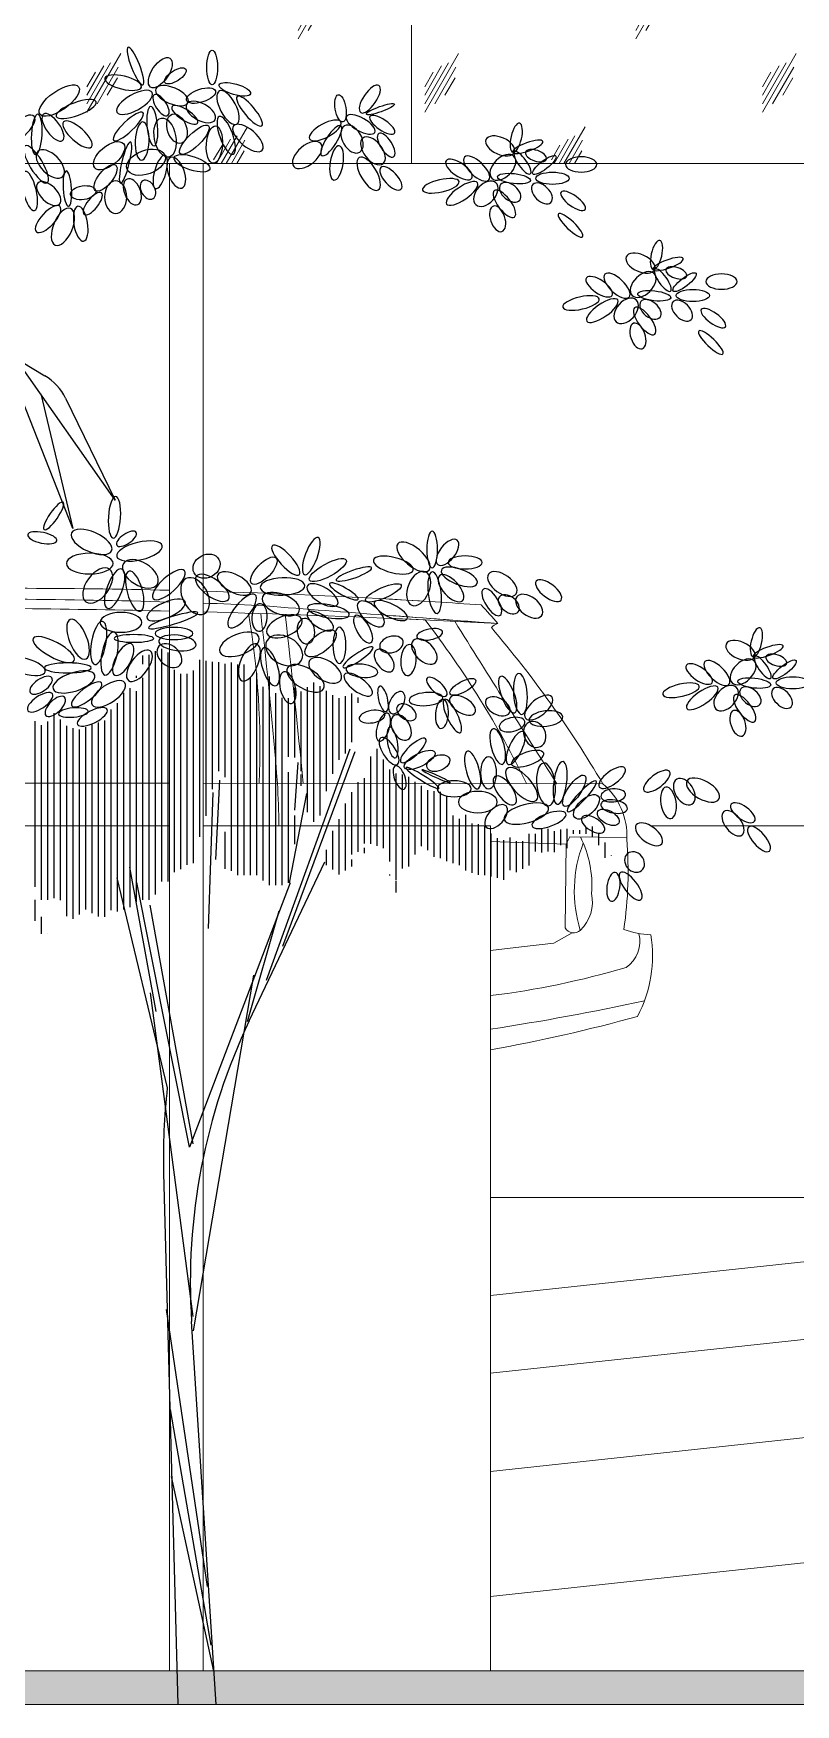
# Model space of a CAD drawing. Header units: millimetres. Extents: x 485872 to 486142, y -52344 to -52207.
# Drawn here: x 485933.957 to 485936.214, y -52339.377 to -52334.432 of the extents above; entities that cross this region are included whole.
import ezdxf

# ---------------------------------------------------------------- set-up
doc = ezdxf.new("R2010")
doc.units = ezdxf.units.MM
doc.header["$LTSCALE"] = 15
doc.layers.add('251', color=251, linetype='Continuous')
doc.layers.add('G', color=8, linetype='Continuous')

# ---------------------------------------------------------------- blocks, each defined once
blk = doc.blocks.new('m4')
at = {"color": 99}
for p, q in [((1153037.4, 193773.7), (1153037.4, 193833.74)), ((1153038.96, 193776.92), (1153038.96, 193834.3)), ((1153035.84, 193772.43), (1153035.84, 193832.8)), ((1153040.53, 193776.9), (1153040.53, 193833.37)), ((1153056.15, 193779.53), (1153056.15, 193830.94)), ((1153057.71, 193778.45), (1153057.71, 193830.39)), ((1153059.28, 193778.45), (1153059.28, 193830.46)), ((1153034.28, 193772.41), (1153034.28, 193827.14)), ((1153042.09, 193779.23), (1153042.09, 193829.11)), ((1153043.65, 193779.93), (1153043.65, 193828.13)), ((1153045.21, 193781.07), (1153045.21, 193828.13)), ((1153046.78, 193781.46), (1153046.78, 193828.91)), ((1153060.84, 193778.45), (1153060.84, 193827.21)), ((1153062.4, 193778.45), (1153062.4, 193828.26)), ((1153065.53, 193776.04), (1153065.53, 193827.43)), ((1153029.59, 193770.04), (1153029.59, 193823.42)), ((1153031.15, 193770.56), (1153031.15, 193824.62)), ((1153032.71, 193771.89), (1153032.71, 193823.89)), ((1153063.96, 193777.13), (1153063.96, 193824.92)), ((1153067.09, 193776.04), (1153067.09, 193823.37)), ((1153068.65, 193776.04), (1153068.65, 193822.2)), ((1153012.4, 193772.81), (1153012.4, 193818.46)), ((1153026.46, 193769.84), (1153026.46, 193819.33)), ((1153028.03, 193769.52), (1153028.03, 193820.89)), ((1153007.71, 193775.59), (1153007.71, 193816.48)), ((1153009.28, 193772.43), (1153009.28, 193815.44)), ((1153010.84, 193772.43), (1153010.84, 193816.34)), ((1153013.96, 193772.35), (1153013.96, 193816.9)), ((1153015.53, 193768.38), (1153015.53, 193815.34)), ((1153017.09, 193767.75), (1153017.09, 193814.71)), ((1153018.65, 193768.77), (1153018.65, 193814.39)), ((1153020.21, 193770.02), (1153020.21, 193814.96)), ((1153021.78, 193769.09), (1153021.78, 193815.53)), ((1153023.34, 193768.31), (1153023.34, 193816.09)), ((1153024.9, 193768.22), (1153024.9, 193816.64)), ((1153092.09, 193785.69), (1153092.09, 193809.6)), ((1153090.53, 193786.21), (1153090.53, 193807.76)), ((1153093.65, 193785.17), (1153093.65, 193807.04)), ((1153052.28, 193782.31), (1153053.29, 193801.87)), ((1153070.21, 193776.56), (1153070.21, 193803.9)), ((1153087.4, 193784.25), (1153087.4, 193801.38)), ((1153088.96, 193786.28), (1153088.96, 193802.42)), ((1153095.21, 193781.87), (1153095.21, 193804.5)), ((1153096.78, 193777.37), (1153096.78, 193803.59)), ((1153098.34, 193780.12), (1153098.34, 193803.31)), ((1153099.9, 193780.64), (1153099.9, 193802.73)), ((1153101.46, 193783.55), (1153101.46, 193801.53)), ((1153103.03, 193786.8), (1153103.03, 193800.49)), ((1153050.51, 193765.35), (1153051.65, 193798.86)), ((1153085.84, 193783.59), (1153085.84, 193798.96)), ((1153104.59, 193784.67), (1153104.59, 193799.45)), ((1153106.15, 193783.02), (1153106.15, 193799.18)), ((1153107.71, 193782.71), (1153107.71, 193799)), ((1153109.28, 193781.97), (1153109.28, 193798.04)), ((1153071.78, 193786.09), (1153071.78, 193793.19)), ((1153082.71, 193778.66), (1153082.71, 193792.31)), ((1153084.28, 193779.66), (1153084.28, 193796.15)), ((1153110.84, 193781.45), (1153110.84, 193793.18)), ((1153112.4, 193780.93), (1153112.4, 193792.4)), ((1153113.96, 193779.61), (1153113.96, 193793.35)), ((1153054.59, 193780.01), (1153054.59, 193789.2)), ((1153081.15, 193779.89), (1153081.15, 193789.43)), ((1153115.53, 193779.08), (1153115.53, 193791.23)), ((1153117.09, 193778.56), (1153117.09, 193791.09)), ((1153118.65, 193778.45), (1153118.65, 193790.48)), ((1153120.21, 193778.12), (1153120.21, 193788.74)), ((1153129.59, 193780.86), (1153129.59, 193788.69)), ((1153131.15, 193784.35), (1153131.15, 193788.69)), ((1153132.71, 193784.04), (1153132.71, 193789.89)), ((1153134.28, 193784.35), (1153134.28, 193789.89)), ((1153135.84, 193784.15), (1153135.84, 193789.37)), ((1153137.4, 193785.92), (1153137.4, 193789.73)), ((1153138.96, 193785.14), (1153138.96, 193789.89)), ((1153146.78, 193785.89), (1153146.78, 193788.9)), ((1153079.59, 193780.95), (1153079.59, 193784.74)), ((1153088.96, 193783.87), (1153088.96, 193785.24)), ((1153103.03, 193785.63), (1153103.03, 193786.73)), ((1153121.78, 193777.85), (1153121.78, 193787.64)), ((1153123.34, 193777.35), (1153123.34, 193787.12)), ((1153124.9, 193779.69), (1153124.9, 193787.74)), ((1153126.46, 193779.26), (1153126.46, 193786.88)), ((1153128.03, 193780.03), (1153128.03, 193786.88)), ((1153148.34, 193782.74), (1153148.34, 193786.56)), ((1153085.84, 193780.62), (1153085.84, 193782.31)), ((1153149.9, 193783.26), (1153149.9, 193783.35)), ((1153095.21, 193778.41), (1153095.21, 193778.64)), ((1153096.78, 193774.24), (1153096.78, 193777.07)), ((1153007.71, 193767.24), (1153007.71, 193772.43)), ((1153009.28, 193764.01), (1153009.28, 193768.2)), ((1153010.84, 193764.01), (1153010.84, 193764.04))]:
    blk.add_line(p, q, dxfattribs=at)
at = {"color": 116}
for p, q in [((1153034.28, 193830.52), (1153034.28, 193832.63)), ((1153048.34, 193787.91), (1153048.34, 193831.57)), ((1153049.9, 193793.1), (1153049.9, 193831.29)), ((1153051.46, 193799.69), (1153051.46, 193831.11)), ((1153053.03, 193804.13), (1153053.03, 193831.02)), ((1153054.59, 193802.62), (1153054.59, 193830.6)), ((1153032.71, 193827.14), (1153032.71, 193827.65)), ((1153076.46, 193791.67), (1153076.46, 193826.01)), ((1153070.21, 193807.69), (1153070.21, 193822.14)), ((1153071.78, 193807.51), (1153071.78, 193824.7)), ((1153073.34, 193804.16), (1153073.34, 193823.75)), ((1153074.9, 193794.05), (1153074.9, 193824.86)), ((1153078.03, 193793.23), (1153078.03, 193825.07)), ((1153079.59, 193799.19), (1153079.59, 193823.94)), ((1153081.15, 193803.43), (1153081.15, 193822.9)), ((1153082.71, 193806.95), (1153082.71, 193822.13)), ((1153084.28, 193808.51), (1153084.28, 193822.64)), ((1153085.84, 193811.28), (1153085.84, 193823.29)), ((1153087.4, 193821.01), (1153087.4, 193822.32)), ((1153071.76, 193794.48), (1153072.64, 193806.25)), ((1153073.34, 193800.54), (1153073.34, 193803.31)), ((1153140.53, 193788.69), (1153140.53, 193789.61)), ((1153142.09, 193788.69), (1153142.09, 193789.58)), ((1153143.65, 193788.69), (1153143.65, 193790.36)), ((1153145.21, 193787.82), (1153145.21, 193790.49))]:
    blk.add_line(p, q, dxfattribs=at)
at = {"color": 27}
for p, q in [((1153064.8, 193752.63), (1153085.42, 193809.67)), ((1153068.85, 193760.97), (1153086.68, 193808.98)), ((1153070.49, 193776.57), (1153074.79, 193798.59)), ((1153037.58, 193744.89), (1153031.11, 193780.48)), ((1153060.56, 193742.56), (1153079.22, 193781.76)), ((1153027.86, 193777.8), (1153040.33, 193726.08)), ((1153045.83, 193711.46), (1153032.83, 193776.65)), ((1153070.62, 193776.57), (1153045.83, 193711.46)), ((1153046.71, 193712.28), (1153036.08, 193771.1)), ((1153060.12, 193742.37), (1153067.96, 193769.73)), ((1153046.83, 193666.11), (1153061.64, 193753.86)), ((1153036.08, 193749.48), (1153046.59, 193669.64)), ((1153039.41, 193704.98), (1153042.92, 193574)), ((1153050.25, 193603.13), (1153040.14, 193671.39)), ((1153052.41, 193574), (1153046.31, 193668.45)), ((1153051.14, 193588.64), (1153041.15, 193646.77)), ((1153051.77, 193582.21), (1153041.4, 193630.22))]:
    blk.add_line(p, q, dxfattribs=at)
for centre, start, end in [((1153196, 193678.1), 154.547, 183.6902), ((1153189.35, 193709), 173.4603, 181.5354)]:
    blk.add_arc(centre, 150, start, end, dxfattribs=at)
at = {"color": 116, "extrusion": (0, 0, -1)}
for centre, major_axis, ratio in [((1153032.48, 193977.97), (-1.83, 4.63), 0.208689), ((1153029.43, 193973.88), (-4.5, 1.08), 0.34686), ((1153090.3, 193969.84), (2.23, 3.34), 0.399643), ((1153017.85, 193967.35), (4.92, 1.81), 0.306393), ((1153126.42, 193960.29), (0.83, 3.57), 0.360462), ((1153122.46, 193958.28), (-3.51, 1.56), 0.540694), ((1153129.29, 193958.05), (3.7, 1.33), 0.264339), ((1153127.97, 193954.09), (-1.92, 2.71), 0.313033), ((1153112.3, 193952.46), (-3.17, 2.17), 0.417809), ((1153116.66, 193952.7), (-2.98, 2.82), 0.437157), ((1153123.13, 193952.99), (2.73, 2.7), 0.614425), ((1153015.68, 193947.75), (-0.29, 4.36), 0.237905), ((1153161.03, 193931.4), (0.83, 3.57), 0.360462), ((1153086.37, 193852.72), (4.37, 1.52), 0.204035), ((1153032.29, 193848.5), (-1.39, 4.96), 0.366572), ((1153068.77, 193849.66), (5.49, 0.23), 0.394792), ((1153040.04, 193843.85), (4.71, 2.08), 0.366572), ((1153068.34, 193845.32), (-4.55, 1.78), 0.502073), ((1153018.32, 193836.64), (-1.95, 4.86), 0.414532), ((1153041.79, 193841.32), (6.09, 1.88), 0.148135), ((1153063.1, 193842.02), (0.2, 3.4), 0.554558), ((1153069.2, 193839.82), (4.28, 1.75), 0.530492), ((1153023.39, 193835.74), (0.97, 5.32), 0.331393)]:
    blk.add_ellipse(centre, major_axis=major_axis, ratio=ratio, dxfattribs=at)
at = {"color": 60}
for centre, major_axis, ratio in [((1153051.39, 193977.62), (0, 4.28), 0.308968), ((1153042.31, 193975.55), (2.56, 1.66), 0.432555), ((1153167.96, 193924.69), (2.83, 2.19), 0.290128), ((1153169.99, 193921.4), (4.1, 0), 0.368132)]:
    blk.add_ellipse(centre, major_axis=major_axis, ratio=ratio, dxfattribs=at)
at = {"color": 116}
for centre, major_axis, ratio in [((1153038.59, 193976.35), (2.38, 3.55), 0.485521), ((1153013.67, 193969.46), (4.78, 3.36), 0.403503), ((1153048.64, 193970.67), (3.57, 1.15), 0.427525), ((1153083.08, 193967.54), (-0.56, 3.36), 0.38819), ((1153092.91, 193967.34), (3.45, 1.24), 0.180231), ((1153133.35, 193953.58), (2.83, 2.19), 0.290128), ((1153135.38, 193950.29), (4.1, 0), 0.368132), ((1153093.65, 193848.08), (4.4, 1.92), 0.275262)]:
    blk.add_ellipse(centre, major_axis=major_axis, ratio=ratio, dxfattribs=at)
for centre, major_axis, ratio in [((1153057.02, 193972.24), (-3.86, 1.1), 0.329118), ((1153039.79, 193960.34), (-0.93, 4.8), 0.540694), ((1153042.7, 193962.53), (-1.18, 3.56), 0.628714), ((1153047.01, 193959.8), (3.49, 3.42), 0.328278), ((1153051.95, 193958.61), (0.32, 4.62), 0.428474), ((1153025.97, 193955.87), (3.54, 2.98), 0.510088), ((1153035.08, 193954.26), (4.67, 1.72), 0.588123), ((1153025.08, 193950.39), (2.53, 3.12), 0.423152), ((1153046.43, 193954), (-4.4, 1.43), 0.367264), ((1153125.87, 193950.22), (-4.07, 0.48), 0.299107), ((1153019.57, 193946.74), (3.11, 0.48), 0.540694)]:
    blk.add_ellipse(centre, major_axis=major_axis, ratio=ratio, start_param=3.141593, end_param=9.424778, dxfattribs=at)
at = {"color": 116, "extrusion": (0, 0, -1)}
for centre, major_axis, ratio in [((1153032.24, 193969.01), (4.35, 2.42), 0.398406), ((1153038.78, 193968.34), (-1.69, 2.55), 0.432555), ((1153041.49, 193970.67), (-4.01, 1.72), 0.454183), ((1153048.6, 193966.65), (-3.53, 1.91), 0.517185), ((1153055.32, 193967.75), (-2.16, 4.09), 0.428474), ((1153060.61, 193966.86), (-3.03, 3.61), 0.28036), ((1153003.75, 193962.27), (3.74, 3.28), 0.398406), ((1153008.11, 193961.13), (0.28, 4.97), 0.265604), ((1153012.12, 193962.84), (-2.35, 3.26), 0.423152), ((1153030.7, 193963.09), (3.61, 3.42), 0.265604), ((1153036.63, 193963.14), (-0.42, 4.87), 0.270347), ((1153044.66, 193965.95), (-3.14, 2.06), 0.35208), ((1153054.87, 193960.88), (-1.71, 4.67), 0.322519), ((1153088.02, 193963.58), (-3.5, 1.97), 0.399643), ((1153093.37, 193963.48), (-3.03, 2.07), 0.360462), ((1153018.17, 193961.11), (-3.46, 3.07), 0.367264), ((1153034.12, 193959.47), (0.2, 4.71), 0.360462), ((1153060.23, 193960.23), (-3.53, 2.99), 0.448878), ((1153079.29, 193962.1), (3.84, 2.08), 0.389299), ((1153080.78, 193959.55), (2.36, 3.67), 0.302788), ((1153085.91, 193959.98), (-1.89, 3.24), 0.628714), ((1153094.34, 193958.45), (-1.84, 2.86), 0.415918), ((1153007.97, 193953.74), (-2.75, 4.56), 0.30137), ((1153011.45, 193953.83), (-3.07, 3.1), 0.540694), ((1153030.03, 193954.17), (1.24, 5.09), 0.180231), ((1153074.87, 193956.03), (3.33, 2.82), 0.540694), ((1153082.1, 193954.07), (0.65, 4.23), 0.375175), ((1153091.07, 193957.07), (-2.49, 3.15), 0.564202), ((1153131.32, 193955.87), (-2.57, 0.85), 0.488369), ((1153038.59, 193951.86), (1.16, 4.12), 0.331037), ((1153042.54, 193951.66), (-1.39, 3.77), 0.493677), ((1153090.02, 193951.43), (-2.34, 3.99), 0.428474), ((1153095.49, 193950.27), (-2.49, 2.69), 0.437704), ((1153142.46, 193953.71), (-3.84, 0), 0.49154), ((1153006.39, 193947.17), (-1.17, 4.84), 0.322519), ((1153011.08, 193946.52), (-2.69, 2.61), 0.528119), ((1153027.61, 193945.67), (0, 4.02), 0.681744), ((1153031.72, 193946.96), (-1.32, 3.14), 0.582286), ((1153035.56, 193947.48), (-1.25, 2.2), 0.671206), ((1153107.8, 193948.44), (4.51, 1.03), 0.326457), ((1153113.05, 193946.57), (3.81, 2.62), 0.34686), ((1153118.93, 193946.5), (2.49, 2.69), 0.643683), ((1153124.92, 193946.85), (-2.37, 1.93), 0.617936), ((1153132.75, 193946.56), (-2.22, 2.22), 0.600771), ((1153021.93, 193944.03), (2.14, 2.65), 0.38819), ((1153123.51, 193944.01), (-2.48, 3.27), 0.39114), ((1153140.45, 193944.73), (-2.97, 2.14), 0.360462), ((1153010.92, 193940.25), (2.9, 3.14), 0.397244), ((1153014.58, 193938.34), (1.9, 4.5), 0.482762), ((1153018.97, 193939.09), (-0.72, 4.31), 0.389299), ((1153121.84, 193940.31), (-1.06, 3.14), 0.540694), ((1153139.82, 193938.71), (-2.97, 2.83), 0.253091), ((1153023.17, 193849.91), (2.92, 4.03), 0.569151), ((1153027.34, 193849.11), (1.79, 4.83), 0.366572), ((1153040.71, 193850.1), (3.85, 3.43), 0.366572), ((1153112.38, 193852.03), (-4.42, 1.65), 0.400514), ((1153047.2, 193847.28), (-2.26, 4.33), 0.637246), ((1153051.44, 193849.32), (-3.98, 2.84), 0.444141), ((1153056.87, 193850.4), (-4.09, 2.17), 0.469281), ((1153078.62, 193847.53), (-3.71, 2.3), 0.432555), ((1153083.87, 193848.45), (-3.52, 1.94), 0.235084), ((1153102.34, 193849.15), (1.7, 4.11), 0.593703), ((1153106.29, 193848.15), (-0.6, 5.12), 0.311586), ((1153110.31, 193849.23), (-2.84, 3.08), 0.473107), ((1153123, 193850.27), (-3.4, 2.45), 0.540694), ((1153134.42, 193848.62), (-3.06, 2.33), 0.442386), ((1153058.78, 193843.63), (3.23, 4.01), 0.366572), ((1153090.55, 193842.9), (-3.08, 2.84), 0.473107), ((1153095.46, 193843.72), (-4.06, 2.03), 0.35353), ((1153120.4, 193845.79), (-2.06, 3.24), 0.417809), ((1153124.59, 193845.28), (-2.33, 1.84), 0.63611), ((1153129.61, 193844.79), (-3.06, 2.33), 0.589847), ((1153028.91, 193840.81), (5.15, 0), 0.476544), ((1153074.53, 193838.65), (-0.38, 3.12), 0.690886), ((1153078.08, 193841.12), (-3.17, 2.01), 0.427525), ((1153080.07, 193843.57), (-5.15, 0.93), 0.306393), ((1153088.64, 193839.14), (-1.92, 3.33), 0.417809)]:
    blk.add_ellipse(centre, major_axis=major_axis, ratio=ratio, start_param=3.141593, end_param=9.424778, dxfattribs=at)
at = {"color": 60, "extrusion": (0, 0, -1)}
for centre, major_axis, ratio in [((1153157.07, 193929.38), (-3.51, 1.56), 0.540694), ((1153163.9, 193929.16), (3.7, 1.33), 0.264339), ((1153162.58, 193925.2), (-1.92, 2.71), 0.313033), ((1153146.91, 193923.57), (-3.17, 2.17), 0.417809), ((1153151.28, 193923.81), (-2.98, 2.82), 0.437157), ((1153157.74, 193924.1), (2.73, 2.7), 0.614425)]:
    blk.add_ellipse(centre, major_axis=major_axis, ratio=ratio, dxfattribs=at)
for centre, major_axis, ratio in [((1153165.93, 193926.98), (-2.57, 0.85), 0.488369), ((1153177.07, 193924.82), (-3.84, 0), 0.49154), ((1153142.41, 193919.55), (4.51, 1.03), 0.326457), ((1153147.66, 193917.68), (3.81, 2.62), 0.34686), ((1153153.54, 193917.61), (2.49, 2.69), 0.643683), ((1153159.53, 193917.96), (-2.37, 1.93), 0.617936), ((1153167.36, 193917.67), (-2.22, 2.22), 0.600771), ((1153158.12, 193915.12), (-2.48, 3.27), 0.39114), ((1153175.06, 193915.83), (-2.97, 2.14), 0.360462)]:
    blk.add_ellipse(centre, major_axis=major_axis, ratio=ratio, start_param=3.141593, end_param=9.424778, dxfattribs=at)
at = {"color": 60}
blk.add_ellipse((1153160.48, 193921.33), major_axis=(-4.07, 0.48), ratio=0.299107, start_param=3.141593, end_param=9.424778, dxfattribs=at)
at = {"color": 99, "extrusion": (0, 0, -1)}
for centre, major_axis, ratio in [((1153156.45, 193911.41), (-1.06, 3.14), 0.540694), ((1153174.43, 193909.81), (-2.97, 2.83), 0.253091), ((1153009.48, 193861.67), (-3.59, 0.76), 0.360462), ((1153021.21, 193855.31), (5.76, 0), 0.442386), ((1153033.69, 193852.78), (-4.18, 2.53), 0.579315), ((1153113.8, 193855.59), (-4.19, 0), 0.382991)]:
    blk.add_ellipse(centre, major_axis=major_axis, ratio=ratio, start_param=3.141593, end_param=9.424778, dxfattribs=at)
for centre, major_axis, ratio in [((1153012.28, 193867.04), (2.34, 3.37), 0.253091), ((1153027.29, 193866.74), (0.31, 5.14), 0.293258), ((1153021.65, 193860.65), (-4.94, 2.2), 0.453485), ((1153030.26, 193861.41), (2.4, 1.59), 0.426001), ((1153105.69, 193858.77), (0, 4.54), 0.291143), ((1153033.47, 193858.4), (5.61, 1.32), 0.376847), ((1153069.57, 193856.16), (-3.32, 3.59), 0.308968), ((1153075.85, 193857.16), (1.7, 4.58), 0.308968), ((1153101.06, 193856.94), (-3.87, 3.26), 0.447471), ((1153109.47, 193858.06), (2.39, 3.01), 0.49154), ((1153096.1, 193854.93), (-4.91, 1.25), 0.372892)]:
    blk.add_ellipse(centre, major_axis=major_axis, ratio=ratio, dxfattribs=at)
at = {"color": 99}
for centre, major_axis, ratio in [((1153050.02, 193854.67), (3.06, 1.68), 0.811041), ((1153064.13, 193853.55), (3.01, 3.16), 0.410927), ((1153079.93, 193853.69), (4.51, 2.48), 0.311586)]:
    blk.add_ellipse(centre, major_axis=major_axis, ratio=ratio, dxfattribs=at)
at = {"extrusion": (0, 0, -1)}
for centre, major_axis, ratio in [((1153012.3, 193834.11), (-5.07, 2.74), 0.327693), ((1153026.08, 193833.11), (1.13, 5.29), 0.348835), ((1153041.97, 193838.07), (4.63, 0), 0.326457), ((1153082.8, 193835.15), (0, 4.45), 0.360462), ((1153095.64, 193835.36), (2.85, 0.83), 0.667916), ((1153105.07, 193837.85), (3.18, 0.59), 0.409174), ((1153185.69, 193835.91), (0.83, 3.57), 0.360462), ((1153029.44, 193831.65), (2.08, 3.84), 0.432555), ((1153033.45, 193830.11), (2.68, 3.66), 0.478306), ((1153087.38, 193832.22), (3.7, 2.47), 0.212037), ((1153181.74, 193833.9), (-3.51, 1.56), 0.540694), ((1153188.56, 193833.67), (3.7, 1.33), 0.264339), ((1153171.58, 193828.08), (-3.17, 2.17), 0.417809), ((1153175.94, 193828.32), (-2.98, 2.82), 0.437157), ((1153182.41, 193828.62), (2.73, 2.7), 0.614425), ((1153187.25, 193829.71), (-1.92, 2.71), 0.313033), ((1153093.55, 193821.94), (-0.76, 3.14), 0.35072), ((1153106.82, 193824.92), (-2.41, 2.15), 0.409174), ((1153124.33, 193823.01), (-1.73, 4.48), 0.334247), ((1153127.45, 193823.17), (-0.38, 5.05), 0.335603), ((1153096.95, 193821.02), (1.38, 2.63), 0.572499), ((1153121.87, 193820.11), (-2.92, 1.58), 0.597609), ((1153131.95, 193819.81), (3.24, 2.65), 0.473107), ((1153017.14, 193818.58), (3.65, 0.32), 0.308968), ((1153125.4, 193815.6), (3.14, 0.76), 0.52608), ((1153133.76, 193817.09), (4.16, 0.47), 0.450578), ((1153121.86, 193810.2), (-1.16, 4.39), 0.35353), ((1153126.28, 193809.85), (1.87, 4.04), 0.360462), ((1153095.05, 193809.06), (-2.04, 3.26), 0.417809), ((1153101.02, 193809.23), (3.05, 2.87), 0.315405), ((1153115.66, 193804.42), (-1.28, 4.63), 0.334247), ((1153129.25, 193807.19), (3.96, 1.38), 0.382991), ((1153119.6, 193803.72), (0, 3.93), 0.504647), ((1153127.75, 193800.83), (-3.62, 3.91), 0.425464), ((1153133.77, 193800.84), (-0.63, 5.29), 0.425464), ((1153137.26, 193801.24), (0.71, 5.28), 0.30137), ((1153150.08, 193802.53), (3.16, 2.33), 0.408524), ((1153123.61, 193799.37), (-2.44, 3.41), 0.450578), ((1153142.61, 193797.93), (3.53, 3.75), 0.201615), ((1153150.35, 193798.15), (3.04, 0.27), 0.525245)]:
    blk.add_ellipse(centre, major_axis=major_axis, ratio=ratio, dxfattribs=at)
for centre, major_axis, ratio in [((1153032.08, 193836.84), (4.89, 0), 0.193105), ((1153042.83, 193835.76), (-4.6, 0.53), 0.408071), ((1153058.1, 193835.38), (4.8, 1.88), 0.494872), ((1153069.18, 193833.89), (-4.26, 2.4), 0.695178), ((1153040.84, 193832.6), (-2.61, 2.32), 0.702902), ((1153060.58, 193830.94), (1.82, 4.54), 0.444141), ((1153065.66, 193829.86), (-1.5, 4.65), 0.38621), ((1153093.85, 193831.4), (-1.95, 2.58), 0.584534), ((1153099.83, 193831.52), (0.3, 3.83), 0.49154), ((1153103.76, 193833.63), (-2.75, 2.68), 0.589847), ((1153005.25, 193829.99), (-4.96, 1.38), 0.366572), ((1153015.78, 193829.59), (5.76, 0), 0.213001), ((1153074.44, 193827.01), (-4.46, 2.58), 0.494872), ((1153079.27, 193828.97), (-3.85, 2.4), 0.540694), ((1153088.34, 193828.89), (-3.9, 0.45), 0.408524), ((1153190.6, 193831.49), (-2.57, 0.85), 0.488369), ((1153009.18, 193825.31), (2.66, 1.83), 0.467627), ((1153017.28, 193826.12), (5.14, 1.69), 0.418601), ((1153020.42, 193823.05), (3.65, 2.85), 0.326457), ((1153025.83, 193823.17), (4.05, 2.73), 0.444141), ((1153070.05, 193824.74), (-0.96, 3.9), 0.470168), ((1153087.43, 193825.48), (-3.37, 2.49), 0.40552), ((1153167.08, 193824.07), (4.51, 1.03), 0.326457), ((1153172.33, 193822.2), (3.81, 2.62), 0.34686), ((1153178.2, 193822.13), (2.49, 2.69), 0.643683), ((1153184.2, 193822.48), (-2.37, 1.93), 0.617936), ((1153008.94, 193821.11), (3.03, 2.07), 0.411957), ((1153012.69, 193820.1), (2.31, 2.25), 0.467627), ((1153104.17, 193821.89), (4.18, 0.33), 0.382991), ((1153108.09, 193818.24), (0.26, 3.57), 0.44838), ((1153110.67, 193817.71), (-1.94, 4.1), 0.291143), ((1153113.17, 193820.36), (-3.06, 1.86), 0.527506), ((1153182.79, 193819.63), (-2.48, 3.27), 0.39114), ((1153192.02, 193822.19), (-2.22, 2.22), 0.600771), ((1153021.84, 193817.5), (3.66, 1.85), 0.368132), ((1153090.87, 193817.57), (3.18, 0.55), 0.467627), ((1153093.63, 193814.97), (1.05, 3.42), 0.422005), ((1153098.02, 193814.89), (-1.69, 2.96), 0.637741), ((1153099.32, 193818.64), (-2.23, 1.53), 0.627902), ((1153181.12, 193815.93), (-1.06, 3.14), 0.540694), ((1153095.88, 193811.19), (-0.68, 3.78), 0.319501), ((1153130.99, 193813.19), (-1.39, 3.01), 0.796812), ((1153097.66, 193802.54), (-1.08, 2.86), 0.432555), ((1153103.3, 193802.43), (-4.06, 2.56), 0.137631), ((1153161.12, 193801.66), (3.13, 2.37), 0.408524), ((1153106.66, 193802.87), (-3.5, 1.57), 0.073731), ((1153111.11, 193799.79), (4.19, 0), 0.473107), ((1153167.9, 193799.07), (-1.88, 3.05), 0.633007), ((1153172.5, 193799.46), (-3.95, 2.24), 0.499102), ((1153116.95, 193796.51), (4.8, 0), 0.550525), ((1153128.92, 193793.66), (5.48, 1.48), 0.399281), ((1153150.57, 193795.4), (-3.27, 0.56), 0.483778), ((1153163.98, 193796.32), (-0.61, 3.88), 0.480617), ((1153182.33, 193793.87), (-2.9, 2.09), 0.44838), ((1153121.47, 193792.92), (2.43, 2.63), 0.553881), ((1153134.51, 193792.12), (4.19, 1.51), 0.360462), ((1153145.38, 193791), (-2.76, 1.68), 0.496854), ((1153179.91, 193791.29), (-2.26, 2.89), 0.540694), ((1153159.18, 193788.56), (-3.15, 2.34), 0.504647), ((1153186.32, 193787.4), (-2.59, 2.96), 0.408524), ((1153155.62, 193781.72), (-1.74, 2.07), 0.837203), ((1153150.39, 193775.59), (0.45, 3.55), 0.44838), ((1153154.65, 193775.8), (-2.54, 3.33), 0.382991)]:
    blk.add_ellipse(centre, major_axis=major_axis, ratio=ratio, start_param=3.141593, end_param=9.424778, dxfattribs=at)
for centre, major_axis, ratio in [((1153078.16, 193835.62), (3.62, 2.88), 0.469281), ((1153192.63, 193829.2), (2.83, 2.19), 0.290128), ((1153113.25, 193824.91), (3.13, 1.73), 0.369254), ((1153194.66, 193825.91), (4.1, 0), 0.368132), ((1153102.59, 193806.89), (3.73, 1.9), 0.382991), ((1153107.17, 193806.11), (2.75, 1.12), 0.63611), ((1153140.73, 193799.31), (2.54, 3.76), 0.35353), ((1153143.75, 193795.33), (2.9, 2.65), 0.504647)]:
    blk.add_ellipse(centre, major_axis=major_axis, ratio=ratio)
for centre, major_axis, ratio in [((1153185.15, 193825.84), (-4.07, 0.48), 0.299107), ((1153149.14, 193792.74), (-2.6, 1.44), 0.540694)]:
    blk.add_ellipse(centre, major_axis=major_axis, ratio=ratio, start_param=3.141593, end_param=9.424778)
blk = doc.blocks.new('e48')
at = {"color": 100}
for p, q in [((27.0815, 9.7981), (27.5399, 9.5238)), ((27.5987, 9.2028), (27.4512, 9.5769)), ((27.6878, 9.262), (27.478, 9.5609)), ((27.5309, 9.4855), (27.5987, 9.2028)), ((27.5835, 9.4763), (27.6878, 9.262))]:
    blk.add_line(p, q, dxfattribs=at)
blk.add_arc((27.4819, 9.4269), 0.113, 25.9546, 59.1123, dxfattribs=at)

msp = doc.modelspace()

# ---------------------------------------------------------------- hatches: boundary and pattern name
at = {"linetype": 'Continuous', "lineweight": 13}
h = msp.add_hatch(dxfattribs=at)
h.set_pattern_fill('GLASS', color=4, scale=0.5, pattern_type=2)
h.set_pattern_definition([(60, (485541.3748, -52290.91164), (-0.374989, 0.2165), [0.14, -0.36]), (60, (485541.4348, -52290.88664), (-0.374989, 0.2165), [0.06, -0.44]), (60, (485541.3748, -52290.88664), (-0.374989, 0.2165), [0.1, -0.4]), (60, (485541.4048, -52290.91164), (-0.374989, 0.2165), [0.125, -0.375]), (60, (485541.3748, -52290.93664), (-0.374989, 0.2165), [0.2, -0.3]), (60, (485541.3748, -52290.86164), (-0.374989, 0.2165), [0.05, -0.45])])
h.paths.add_polyline_path([(485947.1102, -52334.3766), (485933.3102, -52334.3766), (485930.8702, -52334.8175), (485947.1102, -52334.8175)])
h = msp.add_hatch(dxfattribs=at)
h.set_pattern_fill('ANSI31', color=4, scale=0.8, angle=45)
h.set_pattern_definition([(90, (485541.3748, -52290.9366), (-2.54, 2e-16), [])])
h.paths.add_polyline_path([(485947.1102, -52334.3766), (485933.3102, -52334.3766), (485930.8702, -52334.8175), (485947.1102, -52334.8175)])
h = msp.add_hatch(color=256, dxfattribs=at)
h.dxf.hatch_style = 1
h.paths.add_polyline_path([(485926.5848, -52339.2766), (485952.3948, -52339.2766), (485952.3948, -52339.3766), (485926.5848, -52339.3766)])

# ---------------------------------------------------------------- linework, layer by layer
at = {"color": 153, "linetype": 'Continuous', "lineweight": 13}
msp.add_lwpolyline([(485947.1102, -52334.3766), (485933.3102, -52334.3766), (485930.8702, -52334.8175), (485947.1102, -52334.8175)], close=True, dxfattribs=at)
at = {"linetype": 'Continuous', "lineweight": 13}
for points in [[(485934.3602, -52334.8175), (485934.3602, -52339.2766)], [(485934.4602, -52334.8175), (485934.4602, -52339.2766)], [(485932.1602, -52336.7766), (485930.8702, -52336.7766), (485930.8702, -52339.2766), (485935.3102, -52339.2766), (485935.3102, -52336.7766), (485934.4602, -52336.7766)], [(485934.3602, -52336.7766), (485932.2602, -52336.7766)], [(485935.3102, -52338.1666), (485938.0102, -52337.8766), (485940.7102, -52338.1666)], [(485935.3102, -52338.3966), (485938.0102, -52338.1066), (485940.7102, -52338.3966)], [(485935.3102, -52338.6866), (485938.0102, -52338.3966), (485940.7102, -52338.6866)], [(485935.3102, -52339.0566), (485938.0102, -52338.7666), (485940.7102, -52339.0566)]]:
    msp.add_lwpolyline(points, dxfattribs=at)
for points in [[(485935.3102, -52337.8766), (485940.7102, -52337.8766), (485940.7102, -52339.2766), (485935.3102, -52339.2766)], [(485926.5848, -52339.2766), (485952.3948, -52339.2766), (485952.3948, -52339.3766), (485926.5848, -52339.3766)]]:
    msp.add_lwpolyline(points, close=True, dxfattribs=at)
at = {"layer": '251', "lineweight": 5}
for points in [[(485933.9102, -52336.0741, -0.005572), (485934.3602, -52336.0799, -0.005572)], [(485934.4602, -52336.0826, -0.00794), (485935.1008, -52336.1113)], [(485933.9102, -52336.1065, -0.00604), (485934.3602, -52336.1147, -0.00604)], [(485933.9102, -52336.3432), (485933.928, -52336.1343, -0.00329), (485934.3602, -52336.1415, -0.00329)], [(485934.4602, -52336.118, -0.002187), (485934.6231, -52336.1246, 0.001221), (485935.3325, -52336.1783)], [(485935.0102, -52336.106, -0.003386), (485935.2832, -52336.1233, -0.007164), (485935.3325, -52336.1783, 0.152641), (485935.3133, -52336.1904, -0.043639), (485935.643, -52336.6522, -0.23675), (485935.7141, -52336.816, -0.05669), (485935.7056, -52337.0836, 0.077882), (485935.7851, -52337.099, -0.163522), (485935.7461, -52337.3405, -0.024361), (485935.3102, -52337.4393)], [(485934.4602, -52336.1439, -0.005004), (485935.1173, -52336.1676)], [(485935.0102, -52336.1543, 0.000555), (485935.3325, -52336.1783)], [(485935.0102, -52336.1629, -0.002455), (485935.3325, -52336.1783)], [(485935.2047, -52336.1718, 0.000854), (485935.507, -52336.6521, -29.470645)], [(485935.5351, -52336.8314), (485935.5322, -52337.0789, 0.475427), (485935.5766, -52337.0861, 0.261517), (485935.6099, -52336.9772, 0.136349), (485935.5767, -52336.8095, 4.5823)], [(485935.3102, -52337.2792, 0.040992), (485935.712, -52337.1959, 0.31699), (485935.75, -52337.0953)]]:
    msp.add_lwpolyline(points, format="xyb", dxfattribs=at)
for points in [[(485933.9102, -52336.6502), (485934.3602, -52336.6507)], [(485934.4602, -52336.6508), (485935.507, -52336.6521)], [(485935.0102, -52336.6515), (485935.643, -52336.6522)], [(485935.3102, -52336.8231), (485935.5351, -52336.8314), (485935.5458, -52336.809), (485935.7143, -52336.8117)], [(485935.3102, -52336.8231), (485935.5351, -52336.8314)], [(485935.3102, -52337.146), (485935.402, -52337.1353), (485935.4982, -52337.1242), (485935.5527, -52337.0931)]]:
    msp.add_lwpolyline(points, dxfattribs=at)
for centre, radius, start, end in [((485932.2464, -52336.5496), 2.3818, 357.5594, 9.7148), ((485920.0249, -52337.8391), 14.7031, 4.63452, 6.6014), ((485899.8449, -52340.1181), 35.0831, 5.67124, 6.49249), ((485932.8322, -52337.9204), 2.8799, 26.132, 37.4892), ((485931.3722, -52336.8274), 3.3124, 0.8783, 3.0515), ((485935.9487, -52336.9696), 0.3899, 158.7436, 197.3836), ((485934.1648, -52329.8647), 7.6006, 278.66762, 282.16603)]:
    msp.add_arc(centre, radius, start, end, dxfattribs=at)
at = {"layer": 'G', "lineweight": 0}
msp.add_lwpolyline([(485938.2576, -52336.7766), (485935.7846, -52336.7766)], dxfattribs=at)

# ---------------------------------------------------------------- block references
at = {"xscale": 0.012, "yscale": 0.012, "zscale": 0.012}
msp.add_blockref('m4', (472097.8698, -54662.2646), dxfattribs=at)
at = {"lineweight": 5, "xscale": 1.40674330946058, "yscale": 1.40674330946058, "zscale": 1.40674330946058}
msp.add_blockref('e48', (485895.2499, -52348.8427), dxfattribs=at)

doc.saveas('drawing.dxf')
